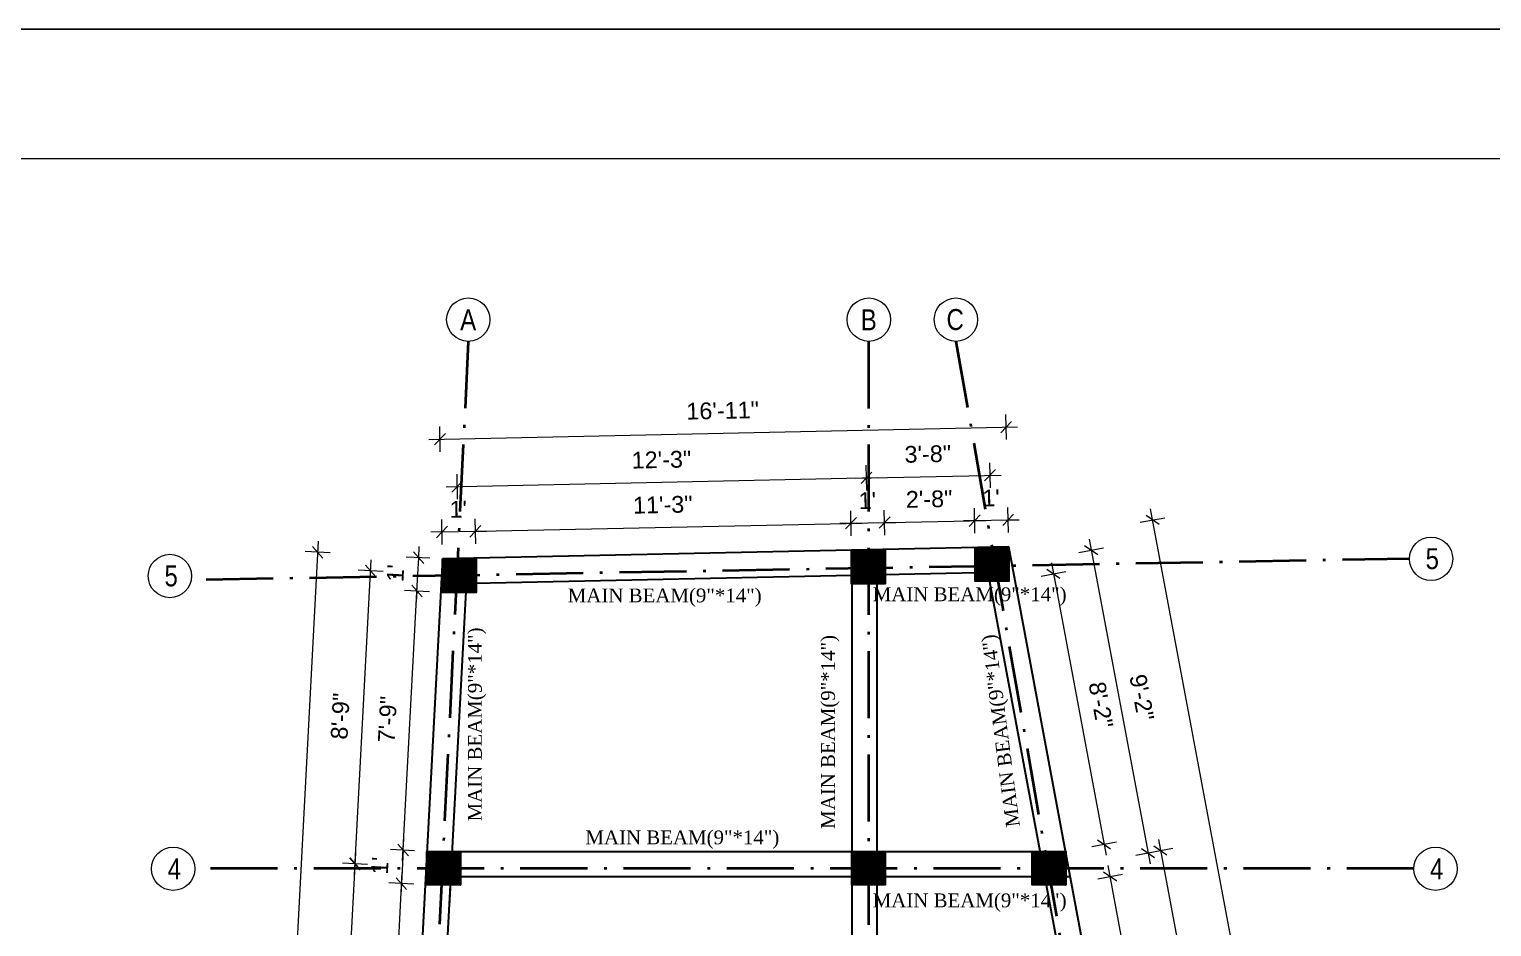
# Model space of a CAD drawing. Header units: inches. Extents: x 45643 to 70559, y -8725 to 1713.
# Drawn here: x 65100 to 65624, y -3561 to -3239 of the extents above; entities that cross this region are included whole.
import ezdxf

# ---------------------------------------------------------------- set-up
doc = ezdxf.new("R2010")
doc.units = ezdxf.units.IN
doc.header["$MEASUREMENT"] = 0
doc.linetypes.add('ACAD_ISO10W100', pattern=[18.5, 12, -3, 0.5, -3])
for name, color, linetype, lineweight in [('A-Wall', 250, 'Continuous', 40), ('A_Title Text', 105, 'Continuous', 60), ('ELE1', 3, 'Continuous', 9), ('ELEVATION', 6, 'Continuous', 30), ('Text', 7, 'Continuous', 9)]:
    doc.layers.add(name, color=color, linetype=linetype, lineweight=lineweight)
doc.styles.add('Arial', font='arial.ttf')
doc.styles.add('DIM', font='', dxfattribs={"height": 100})
doc.styles.get("Standard").update_dxf_attribs({"font": 'times.ttf'})
doc.styles.get('DIM').set_extended_font_data('VNI-Helve-Condense')
doc.dimstyles.new('Sudeep', dxfattribs={"dimtxt": 6, "dimasz": 4, "dimexe": 4.5, "dimexo": 4.5, "dimgap": 5, "dimtad": 1, "dimdec": 0, "dimlunit": 4, "dimtxsty": 'Arial', "dimblk": 'OBLIQUE', "dimcen": 250, "dimdle": 4, "dimclrd": 86, "dimclre": 5, "dimclrt": 1, "dimadec": 0, "dimazin": 0, "dimtfac": 1, "dimtdec": 0, "dimtix": 1, "dimtmove": 1, "dimatfit": 3, "dimldrblk": 'OBLIQUE', "dimfxl": 4.5, "dimfxlon": 1, "dimfrac": 2, "dimlwd": 15, "dimlwe": 13, "dimarcsym": 0})

# ---------------------------------------------------------------- blocks, each defined once
blk = doc.blocks.new('_Oblique')
at = {"color": 0, "linetype": 'ByBlock', "lineweight": -2}
blk.add_line((-0.5, -0.5), (0.5, 0.5), dxfattribs=at)
blk = doc.blocks.new('*D849')
at = {"layer": 'A_Title Text', "color": 5, "lineweight": 13, "transparency": 16777216}
for p, q in [((65247.9, -3423.88), (65247.71, -3414.88)), ((65259.9, -3423.63), (65259.71, -3414.63))]:
    blk.add_line(p, q, dxfattribs=at)
at = {"layer": 'A_Title Text', "color": 86, "lineweight": 15, "transparency": 16777216}
for p, q in [((65247.81, -3419.38), (65243.81, -3419.47)), ((65247.81, -3419.38), (65259.8, -3419.13)), ((65259.8, -3419.13), (65263.8, -3419.04))]:
    blk.add_line(p, q, dxfattribs=at)
at = {"layer": 'Defpoints', "color": 0, "transparency": 16777216}
for p in [(65259.8, -3419.13), (65248.01, -3429.03), (65260.01, -3428.78)]:
    blk.add_point(p, dxfattribs=at)
at = {"layer": 'A_Title Text', "color": 86, "lineweight": 15, "transparency": 16777216, "xscale": 4, "yscale": 4, "zscale": 4}
for p, rotation in [((65247.81, -3419.38), 1.219298693834059), ((65259.8, -3419.13), 181.219298693834)]:
    blk.add_blockref('_Oblique', p, dxfattribs=dict(at, rotation=rotation))
at = {"layer": 'A_Title Text', "color": 1, "transparency": 16777216, "insert": (65253.63, -3411.24), "char_height": 6, "attachment_point": 5, "rotation": 1.2193, "style": 'Arial'}
blk.add_mtext("1'", dxfattribs=at)
blk = doc.blocks.new('*D712')
at = {"layer": 'A_Title Text', "color": 5, "lineweight": 13, "transparency": 16777216}
for p, q in [((65259.9, -3423.63), (65259.71, -3414.63)), ((65394.42, -3420.76), (65394.23, -3411.77))]:
    blk.add_line(p, q, dxfattribs=at)
at = {"layer": 'A_Title Text', "color": 86, "lineweight": 15, "transparency": 16777216}
blk.add_line((65255.8, -3419.21), (65398.32, -3416.18), dxfattribs=at)
at = {"layer": 'Defpoints', "color": 0, "transparency": 16777216}
for p in [(65394.32, -3416.26), (65260.01, -3428.78), (65394.53, -3425.91)]:
    blk.add_point(p, dxfattribs=at)
at = {"layer": 'A_Title Text', "color": 86, "lineweight": 15, "transparency": 16777216, "xscale": 4, "yscale": 4, "zscale": 4}
for p, rotation in [((65394.32, -3416.26), 1.219298693827519), ((65259.8, -3419.13), 181.2192986938275)]:
    blk.add_blockref('_Oblique', p, dxfattribs=dict(at, rotation=rotation))
at = {"layer": 'A_Title Text', "color": 1, "transparency": 16777216, "insert": (65326.89, -3409.63), "char_height": 6, "attachment_point": 5, "rotation": 1.2193, "style": 'Arial'}
blk.add_mtext('11\'-3"', dxfattribs=at)
blk = doc.blocks.new('*D713')
at = {"layer": 'A_Title Text', "color": 5, "lineweight": 13, "transparency": 16777216}
for p, q in [((65394.42, -3420.76), (65394.23, -3411.77)), ((65406.42, -3420.51), (65406.23, -3411.51))]:
    blk.add_line(p, q, dxfattribs=at)
at = {"layer": 'A_Title Text', "color": 86, "lineweight": 15, "transparency": 16777216}
for p, q in [((65394.32, -3416.26), (65390.32, -3416.35)), ((65394.32, -3416.26), (65406.32, -3416.01)), ((65406.32, -3416.01), (65410.32, -3415.92))]:
    blk.add_line(p, q, dxfattribs=at)
at = {"layer": 'Defpoints', "color": 0, "transparency": 16777216}
for p in [(65406.32, -3416.01), (65394.53, -3425.91), (65406.53, -3425.66)]:
    blk.add_point(p, dxfattribs=at)
at = {"layer": 'A_Title Text', "color": 86, "lineweight": 15, "transparency": 16777216, "xscale": 4, "yscale": 4, "zscale": 4}
for p, rotation in [((65394.32, -3416.26), 1.219298693827504), ((65406.32, -3416.01), 181.2192986938275)]:
    blk.add_blockref('_Oblique', p, dxfattribs=dict(at, rotation=rotation))
at = {"layer": 'A_Title Text', "color": 1, "transparency": 16777216, "insert": (65400.15, -3408.13), "char_height": 6, "attachment_point": 5, "rotation": 1.2193, "style": 'Arial'}
blk.add_mtext("1'", dxfattribs=at)
blk = doc.blocks.new('*D714')
at = {"layer": 'A_Title Text', "color": 5, "lineweight": 13, "transparency": 16777216}
for p, q in [((65406.42, -3420.51), (65406.23, -3411.51)), ((65438.68, -3419.82), (65438.49, -3410.82))]:
    blk.add_line(p, q, dxfattribs=at)
at = {"layer": 'A_Title Text', "color": 86, "lineweight": 15, "transparency": 16777216}
blk.add_line((65402.32, -3416.09), (65442.59, -3415.24), dxfattribs=at)
at = {"layer": 'Defpoints', "color": 0, "transparency": 16777216}
for p in [(65438.59, -3415.32), (65438.79, -3424.97), (65406.53, -3425.66)]:
    blk.add_point(p, dxfattribs=at)
at = {"layer": 'A_Title Text', "color": 86, "lineweight": 15, "transparency": 16777216, "xscale": 4, "yscale": 4, "zscale": 4}
for p, rotation in [((65406.32, -3416.01), 181.2192986938275), ((65438.59, -3415.32), 1.219298693827519)]:
    blk.add_blockref('_Oblique', p, dxfattribs=dict(at, rotation=rotation))
at = {"layer": 'A_Title Text', "color": 1, "transparency": 16777216, "insert": (65422.28, -3407.6), "char_height": 6, "attachment_point": 5, "rotation": 1.2193, "style": 'Arial'}
blk.add_mtext('2\'-8"', dxfattribs=at)
blk = doc.blocks.new('*D715')
at = {"layer": 'A_Title Text', "color": 5, "lineweight": 13, "transparency": 16777216}
for p, q in [((65438.68, -3419.82), (65438.49, -3410.82)), ((65450.68, -3419.57), (65450.49, -3410.57))]:
    blk.add_line(p, q, dxfattribs=at)
at = {"layer": 'A_Title Text', "color": 86, "lineweight": 15, "transparency": 16777216}
for p, q in [((65438.59, -3415.32), (65450.59, -3415.07)), ((65450.59, -3415.07), (65454.59, -3414.98)), ((65438.59, -3415.32), (65434.59, -3415.41))]:
    blk.add_line(p, q, dxfattribs=at)
at = {"layer": 'Defpoints', "color": 0, "transparency": 16777216}
for p in [(65450.59, -3415.07), (65438.79, -3424.97), (65450.79, -3424.71)]:
    blk.add_point(p, dxfattribs=at)
at = {"layer": 'A_Title Text', "color": 86, "lineweight": 15, "transparency": 16777216, "xscale": 4, "yscale": 4, "zscale": 4}
for p, rotation in [((65438.59, -3415.32), 1.219298693827504), ((65450.59, -3415.07), 181.2192986938275)]:
    blk.add_blockref('_Oblique', p, dxfattribs=dict(at, rotation=rotation))
at = {"layer": 'A_Title Text', "color": 1, "transparency": 16777216, "insert": (65444.42, -3407.18), "char_height": 6, "attachment_point": 5, "rotation": 1.2193, "style": 'Arial'}
blk.add_mtext("1'", dxfattribs=at)
blk = doc.blocks.new('*D716')
at = {"layer": 'A_Title Text', "color": 5, "lineweight": 13, "transparency": 16777216}
for p, q in [((65253.43, -3407.61), (65253.24, -3398.62)), ((65399.94, -3404.49), (65399.75, -3395.5))]:
    blk.add_line(p, q, dxfattribs=at)
at = {"layer": 'A_Title Text', "color": 86, "lineweight": 15, "transparency": 16777216}
blk.add_line((65249.33, -3403.2), (65403.85, -3399.91), dxfattribs=at)
at = {"layer": 'Defpoints', "color": 0, "transparency": 16777216}
for p in [(65399.85, -3399.99), (65254.01, -3435.03), (65400.53, -3431.91)]:
    blk.add_point(p, dxfattribs=at)
at = {"layer": 'A_Title Text', "color": 86, "lineweight": 15, "transparency": 16777216, "xscale": 4, "yscale": 4, "zscale": 4}
for p, rotation in [((65399.85, -3399.99), 1.220127726830285), ((65253.33, -3403.11), 181.2201277268303)]:
    blk.add_blockref('_Oblique', p, dxfattribs=dict(at, rotation=rotation))
at = {"layer": 'A_Title Text', "color": 1, "transparency": 16777216, "insert": (65326.42, -3393.49), "char_height": 6, "attachment_point": 5, "rotation": 1.2201, "style": 'Arial'}
blk.add_mtext('12\'-3"', dxfattribs=at)
blk = doc.blocks.new('*D717')
at = {"layer": 'A_Title Text', "color": 86, "lineweight": 15, "transparency": 16777216}
blk.add_line((65395.85, -3400.08), (65448.11, -3398.97), dxfattribs=at)
at = {"layer": 'A_Title Text', "color": 5, "lineweight": 13, "transparency": 16777216}
for p, q in [((65399.94, -3404.49), (65399.75, -3395.5)), ((65444.21, -3403.55), (65444.02, -3394.55))]:
    blk.add_line(p, q, dxfattribs=at)
at = {"layer": 'Defpoints', "color": 0, "transparency": 16777216}
for p in [(65444.11, -3399.05), (65400.53, -3431.91), (65444.79, -3430.97)]:
    blk.add_point(p, dxfattribs=at)
at = {"layer": 'A_Title Text', "color": 86, "lineweight": 15, "transparency": 16777216, "xscale": 4, "yscale": 4, "zscale": 4}
for p, rotation in [((65399.85, -3399.99), 181.2201277268422), ((65444.11, -3399.05), 1.220127726842232)]:
    blk.add_blockref('_Oblique', p, dxfattribs=dict(at, rotation=rotation))
at = {"layer": 'A_Title Text', "color": 1, "transparency": 16777216, "insert": (65421.81, -3391.46), "char_height": 6, "attachment_point": 5, "rotation": 1.2201, "style": 'Arial'}
blk.add_mtext('3\'-8"', dxfattribs=at)
blk = doc.blocks.new('*D718')
at = {"layer": 'A_Title Text', "color": 5, "lineweight": 13, "transparency": 16777216}
for p, q in [((65449.98, -3386.31), (65449.79, -3377.31)), ((65247.19, -3390.62), (65247, -3381.62))]:
    blk.add_line(p, q, dxfattribs=at)
at = {"layer": 'A_Title Text', "color": 86, "lineweight": 15, "transparency": 16777216}
blk.add_line((65243.1, -3386.21), (65453.88, -3381.72), dxfattribs=at)
at = {"layer": 'Defpoints', "color": 0, "transparency": 16777216}
for p in [(65449.88, -3381.81), (65450.79, -3424.71), (65248.01, -3429.03)]:
    blk.add_point(p, dxfattribs=at)
at = {"layer": 'A_Title Text', "color": 86, "lineweight": 15, "transparency": 16777216, "xscale": 4, "yscale": 4, "zscale": 4}
for p, rotation in [((65449.88, -3381.81), 1.219298693351975), ((65247.1, -3386.12), 181.219298693352)]:
    blk.add_blockref('_Oblique', p, dxfattribs=dict(at, rotation=rotation))
at = {"layer": 'A_Title Text', "color": 1, "transparency": 16777216, "insert": (65348.32, -3375.9), "char_height": 6, "attachment_point": 5, "rotation": 1.2193, "style": 'Arial'}
blk.add_mtext('16\'-11"', dxfattribs=at)
blk = doc.blocks.new('*D851')
at = {"layer": 'A_Title Text', "color": 86, "lineweight": 15, "transparency": 16777216}
for p, q in [((65239.48, -3428.58), (65239.7, -3424.58)), ((65238.85, -3440.54), (65239.48, -3428.58)), ((65238.85, -3440.54), (65238.63, -3444.54))]:
    blk.add_line(p, q, dxfattribs=at)
at = {"layer": 'A_Title Text', "color": 5, "lineweight": 13, "transparency": 16777216}
for p, q in [((65243.52, -3428.79), (65234.99, -3428.34)), ((65243.34, -3440.78), (65234.35, -3440.3))]:
    blk.add_line(p, q, dxfattribs=at)
at = {"layer": 'Defpoints', "color": 0, "transparency": 16777216}
for p in [(65239.48, -3428.58), (65248.01, -3429.03), (65248.01, -3441.03)]:
    blk.add_point(p, dxfattribs=at)
at = {"layer": 'A_Title Text', "color": 86, "lineweight": 15, "transparency": 16777216, "xscale": 4, "yscale": 4, "zscale": 4}
for p, rotation in [((65239.48, -3428.58), 266.9515310706984), ((65238.85, -3440.54), 86.95153107069831)]:
    blk.add_blockref('_Oblique', p, dxfattribs=dict(at, rotation=rotation))
at = {"layer": 'A_Title Text', "color": 1, "transparency": 16777216, "insert": (65231.16, -3434.13), "char_height": 6, "attachment_point": 5, "rotation": 86.9515, "style": 'Arial'}
blk.add_mtext("1'", dxfattribs=at)
blk = doc.blocks.new('*D719')
at = {"layer": 'A_Title Text', "color": 86, "lineweight": 15, "transparency": 16777216}
blk.add_line((65203.5, -3422.65), (65185.21, -3766.08), dxfattribs=at)
at = {"layer": 'A_Title Text', "color": 5, "lineweight": 13, "transparency": 16777216}
for p, q in [((65207.78, -3426.89), (65198.79, -3426.41)), ((65189.91, -3762.33), (65180.93, -3761.85))]:
    blk.add_line(p, q, dxfattribs=at)
at = {"layer": 'Defpoints', "color": 0, "transparency": 16777216}
for p in [(65248.01, -3429.03), (65185.42, -3762.09), (65230.15, -3764.47)]:
    blk.add_point(p, dxfattribs=at)
at = {"layer": 'A_Title Text', "color": 86, "lineweight": 15, "transparency": 16777216, "xscale": 4, "yscale": 4, "zscale": 4}
for p, rotation in [((65203.28, -3426.65), 86.95153107106754), ((65185.42, -3762.09), 266.9515310710676)]:
    blk.add_blockref('_Oblique', p, dxfattribs=dict(at, rotation=rotation))
at = {"layer": 'A_Title Text', "color": 1, "transparency": 16777216, "insert": (65186.3, -3593.94), "char_height": 6, "attachment_point": 5, "rotation": 86.9515, "style": 'Arial'}
blk.add_mtext("28'", dxfattribs=at)
blk = doc.blocks.new('*D751')
at = {"layer": 'A_Title Text', "color": 5, "lineweight": 13, "transparency": 16777216}
for p, q in [((65497.91, -3415.9), (65506.75, -3414.25)), ((65572.67, -3815.66), (65581.52, -3814))]:
    blk.add_line(p, q, dxfattribs=at)
at = {"layer": 'A_Title Text', "color": 86, "lineweight": 15, "transparency": 16777216}
blk.add_line((65577.83, -3818.76), (65501.6, -3411.14), dxfattribs=at)
at = {"layer": 'Defpoints', "color": 0, "transparency": 16777216}
for p in [(65502.33, -3415.08), (65450.79, -3424.71), (65525.55, -3824.47)]:
    blk.add_point(p, dxfattribs=at)
at = {"layer": 'A_Title Text', "color": 86, "lineweight": 15, "transparency": 16777216, "xscale": 4, "yscale": 4, "zscale": 4}
for p, rotation in [((65502.33, -3415.08), 100.5933034571072), ((65577.1, -3814.83), 280.5933034571073)]:
    blk.add_blockref('_Oblique', p, dxfattribs=dict(at, rotation=rotation))
at = {"layer": 'A_Title Text', "color": 1, "transparency": 16777216, "insert": (65547.64, -3613.47), "char_height": 6, "attachment_point": 5, "rotation": 280.5933, "style": 'Arial'}
blk.add_mtext('33\'-11"', dxfattribs=at)
blk = doc.blocks.new('*D1052')
at = {"layer": 'A_Title Text', "color": 86, "lineweight": 15, "transparency": 16777216}
blk.add_line((65466.07, -3430.47), (65485.68, -3535.13), dxfattribs=at)
at = {"layer": 'A_Title Text', "color": 5, "lineweight": 13, "transparency": 16777216}
for p, q in [((65462.38, -3435.23), (65471.23, -3433.57)), ((65480.52, -3532.03), (65489.37, -3530.37))]:
    blk.add_line(p, q, dxfattribs=at)
at = {"layer": 'Defpoints', "color": 0, "transparency": 16777216}
for p in [(65453.09, -3436.97), (65471.19, -3533.78), (65484.95, -3531.2)]:
    blk.add_point(p, dxfattribs=at)
at = {"layer": 'A_Title Text', "color": 86, "lineweight": 15, "transparency": 16777216, "xscale": 4, "yscale": 4, "zscale": 4}
for p, rotation in [((65466.8, -3434.4), 100.6171471808395), ((65484.95, -3531.2), 280.6171471808395)]:
    blk.add_blockref('_Oblique', p, dxfattribs=dict(at, rotation=rotation))
at = {"layer": 'A_Title Text', "color": 1, "transparency": 16777216, "insert": (65483.8, -3481.31), "char_height": 6, "attachment_point": 5, "rotation": 280.6171, "style": 'Arial'}
blk.add_mtext('8\'-2"', dxfattribs=at)
blk = doc.blocks.new('*D1053')
at = {"layer": 'A_Title Text', "color": 5, "lineweight": 13, "transparency": 16777216}
for p, q in [((65475.9, -3426.76), (65484.74, -3425.1)), ((65496.29, -3535.16), (65505.14, -3533.5))]:
    blk.add_line(p, q, dxfattribs=at)
at = {"layer": 'A_Title Text', "color": 86, "lineweight": 15, "transparency": 16777216}
blk.add_line((65479.58, -3422), (65501.46, -3538.26), dxfattribs=at)
at = {"layer": 'Defpoints', "color": 0, "transparency": 16777216}
for p in [(65450.79, -3431.49), (65500.72, -3534.33), (65471.19, -3539.89)]:
    blk.add_point(p, dxfattribs=at)
at = {"layer": 'A_Title Text', "color": 86, "lineweight": 15, "transparency": 16777216, "xscale": 4, "yscale": 4, "zscale": 4}
for p, rotation in [((65480.32, -3425.93), 100.6559947049612), ((65500.72, -3534.33), 280.6559947049612)]:
    blk.add_blockref('_Oblique', p, dxfattribs=dict(at, rotation=rotation))
at = {"layer": 'A_Title Text', "color": 1, "transparency": 16777216, "insert": (65498.44, -3478.64), "char_height": 6, "attachment_point": 5, "rotation": 280.656, "style": 'Arial'}
blk.add_mtext('9\'-2"', dxfattribs=at)
blk = doc.blocks.new('*D1051')
at = {"layer": 'A_Title Text', "color": 86, "lineweight": 15, "transparency": 16777216}
blk.add_line((65507.93, -3653.81), (65486.38, -3538.86), dxfattribs=at)
at = {"layer": 'A_Title Text', "color": 5, "lineweight": 13, "transparency": 16777216}
for p, q in [((65482.7, -3543.62), (65491.54, -3541.96)), ((65502.77, -3650.71), (65511.62, -3649.05))]:
    blk.add_line(p, q, dxfattribs=at)
at = {"layer": 'Defpoints', "color": 0, "transparency": 16777216}
for p in [(65471.19, -3545.78), (65487.12, -3542.79), (65493.39, -3652.47)]:
    blk.add_point(p, dxfattribs=at)
at = {"layer": 'A_Title Text', "color": 86, "lineweight": 15, "transparency": 16777216, "xscale": 4, "yscale": 4, "zscale": 4}
for p, rotation in [((65487.12, -3542.79), 100.6171471808395), ((65507.2, -3649.88), 280.6171471808395)]:
    blk.add_blockref('_Oblique', p, dxfattribs=dict(at, rotation=rotation))
at = {"layer": 'A_Title Text', "color": 1, "transparency": 16777216, "insert": (65505.08, -3594.85), "char_height": 6, "attachment_point": 5, "rotation": 280.6171, "style": 'Arial'}
blk.add_mtext('9\'-1"', dxfattribs=at)
blk = doc.blocks.new('*D1054')
at = {"layer": 'A_Title Text', "color": 86, "lineweight": 15, "transparency": 16777216}
blk.add_line((65504.4, -3529.57), (65528.19, -3655.99), dxfattribs=at)
at = {"layer": 'A_Title Text', "color": 5, "lineweight": 13, "transparency": 16777216}
for p, q in [((65500.72, -3534.33), (65509.56, -3532.67)), ((65523.03, -3652.89), (65531.87, -3651.23))]:
    blk.add_line(p, q, dxfattribs=at)
at = {"layer": 'Defpoints', "color": 0, "transparency": 16777216}
for p in [(65471.19, -3539.89), (65527.45, -3652.06), (65493.39, -3658.47)]:
    blk.add_point(p, dxfattribs=at)
at = {"layer": 'A_Title Text', "color": 86, "lineweight": 15, "transparency": 16777216, "xscale": 4, "yscale": 4, "zscale": 4}
for p, rotation in [((65505.14, -3533.5), 100.655994704964), ((65527.45, -3652.06), 280.655994704964)]:
    blk.add_blockref('_Oblique', p, dxfattribs=dict(at, rotation=rotation))
at = {"layer": 'A_Title Text', "color": 1, "transparency": 16777216, "insert": (65524.22, -3591.29), "char_height": 6, "attachment_point": 5, "rotation": 280.656, "style": 'Arial'}
blk.add_mtext('10\'-1"', dxfattribs=at)
blk = doc.blocks.new('*D1064')
at = {"layer": 'A_Title Text', "color": 86, "lineweight": 15, "transparency": 16777216}
blk.add_line((65233.69, -3537.32), (65239.06, -3436.55), dxfattribs=at)
at = {"layer": 'A_Title Text', "color": 5, "lineweight": 13, "transparency": 16777216}
for p, q in [((65243.34, -3440.78), (65234.35, -3440.3)), ((65237.94, -3533.54), (65229.41, -3533.08))]:
    blk.add_line(p, q, dxfattribs=at)
at = {"layer": 'Defpoints', "color": 0, "transparency": 16777216}
for p in [(65238.85, -3440.54), (65248.01, -3441.03), (65242.43, -3533.78)]:
    blk.add_point(p, dxfattribs=at)
at = {"layer": 'A_Title Text', "color": 86, "lineweight": 15, "transparency": 16777216, "xscale": 4, "yscale": 4, "zscale": 4}
for p, rotation in [((65238.85, -3440.54), 86.95153107069723), ((65233.9, -3533.32), 266.9515310706972)]:
    blk.add_blockref('_Oblique', p, dxfattribs=dict(at, rotation=rotation))
at = {"layer": 'A_Title Text', "color": 1, "transparency": 16777216, "insert": (65228.32, -3486.5), "char_height": 6, "attachment_point": 5, "rotation": 86.9515, "style": 'Arial'}
blk.add_mtext('7\'-9"', dxfattribs=at)
blk = doc.blocks.new('*D1057')
at = {"layer": 'A_Title Text', "color": 86, "lineweight": 15, "transparency": 16777216}
blk.add_line((65216.46, -3542.22), (65222.47, -3429.35), dxfattribs=at)
at = {"layer": 'A_Title Text', "color": 5, "lineweight": 13, "transparency": 16777216}
for p, q in [((65226.75, -3433.58), (65217.77, -3433.1)), ((65221.17, -3538.46), (65212.18, -3537.98))]:
    blk.add_line(p, q, dxfattribs=at)
at = {"layer": 'Defpoints', "color": 0, "transparency": 16777216}
for p in [(65222.26, -3433.34), (65254.01, -3435.03), (65247.9, -3539.89)]:
    blk.add_point(p, dxfattribs=at)
at = {"layer": 'A_Title Text', "color": 86, "lineweight": 15, "transparency": 16777216, "xscale": 4, "yscale": 4, "zscale": 4}
for p, rotation in [((65222.26, -3433.34), 86.95153107069723), ((65216.67, -3538.22), 266.9515310706972)]:
    blk.add_blockref('_Oblique', p, dxfattribs=dict(at, rotation=rotation))
at = {"layer": 'A_Title Text', "color": 1, "transparency": 16777216, "insert": (65211.41, -3485.35), "char_height": 6, "attachment_point": 5, "rotation": 86.9515, "style": 'Arial'}
blk.add_mtext('8\'-9"', dxfattribs=at)
blk = doc.blocks.new('*D1059')
at = {"layer": 'A_Title Text', "color": 86, "lineweight": 15, "transparency": 16777216}
blk.add_line((65216.89, -3534.23), (65210.12, -3661.22), dxfattribs=at)
at = {"layer": 'A_Title Text', "color": 5, "lineweight": 13, "transparency": 16777216}
for p, q in [((65221.17, -3538.46), (65212.18, -3537.98)), ((65214.83, -3657.46), (65205.84, -3656.98))]:
    blk.add_line(p, q, dxfattribs=at)
at = {"layer": 'Defpoints', "color": 0, "transparency": 16777216}
for p in [(65247.9, -3539.89), (65210.34, -3657.22), (65235.79, -3658.58)]:
    blk.add_point(p, dxfattribs=at)
at = {"layer": 'A_Title Text', "color": 86, "lineweight": 15, "transparency": 16777216, "xscale": 4, "yscale": 4, "zscale": 4}
for p, rotation in [((65216.67, -3538.22), 86.95153107069719), ((65210.34, -3657.22), 266.9515310706972)]:
    blk.add_blockref('_Oblique', p, dxfattribs=dict(at, rotation=rotation))
at = {"layer": 'A_Title Text', "color": 1, "transparency": 16777216, "insert": (65205.45, -3597.29), "char_height": 6, "attachment_point": 5, "rotation": 86.9515, "style": 'Arial'}
blk.add_mtext('9\'-11"', dxfattribs=at)
blk = doc.blocks.new('*D1060')
at = {"layer": 'A_Title Text', "color": 86, "lineweight": 15, "transparency": 16777216}
for p, q in [((65233.9, -3533.32), (65234.12, -3529.33)), ((65233.9, -3533.32), (65233.27, -3545.29)), ((65233.27, -3545.29), (65233.05, -3549.28))]:
    blk.add_line(p, q, dxfattribs=at)
at = {"layer": 'A_Title Text', "color": 5, "lineweight": 13, "transparency": 16777216}
for p, q in [((65237.94, -3533.54), (65229.41, -3533.08)), ((65237.76, -3545.53), (65228.77, -3545.05))]:
    blk.add_line(p, q, dxfattribs=at)
at = {"layer": 'Defpoints', "color": 0, "transparency": 16777216}
for p in [(65242.43, -3533.78), (65233.27, -3545.29), (65242.43, -3545.78)]:
    blk.add_point(p, dxfattribs=at)
at = {"layer": 'A_Title Text', "color": 86, "lineweight": 15, "transparency": 16777216, "xscale": 4, "yscale": 4, "zscale": 4}
for p, rotation in [((65233.9, -3533.32), 266.9515310706972), ((65233.27, -3545.29), 86.95153107069723)]:
    blk.add_blockref('_Oblique', p, dxfattribs=dict(at, rotation=rotation))
at = {"layer": 'A_Title Text', "color": 1, "transparency": 16777216, "insert": (65225.58, -3538.88), "char_height": 6, "attachment_point": 5, "rotation": 86.9515, "style": 'Arial'}
blk.add_mtext("1'", dxfattribs=at)
blk = doc.blocks.new('*D1061')
at = {"layer": 'A_Title Text', "color": 86, "lineweight": 15, "transparency": 16777216}
blk.add_line((65233.48, -3541.3), (65227.37, -3656.01), dxfattribs=at)
at = {"layer": 'A_Title Text', "color": 5, "lineweight": 13, "transparency": 16777216}
for p, q in [((65237.76, -3545.53), (65228.77, -3545.05)), ((65231.62, -3652.23), (65223.09, -3651.78))]:
    blk.add_line(p, q, dxfattribs=at)
at = {"layer": 'Defpoints', "color": 0, "transparency": 16777216}
for p in [(65242.43, -3545.78), (65227.58, -3652.02), (65236.11, -3652.47)]:
    blk.add_point(p, dxfattribs=at)
at = {"layer": 'A_Title Text', "color": 86, "lineweight": 15, "transparency": 16777216, "xscale": 4, "yscale": 4, "zscale": 4}
for p, rotation in [((65233.27, -3545.29), 86.95153107069719), ((65227.58, -3652.02), 266.9515310706972)]:
    blk.add_blockref('_Oblique', p, dxfattribs=dict(at, rotation=rotation))
at = {"layer": 'A_Title Text', "color": 1, "transparency": 16777216, "insert": (65222.37, -3598.22), "char_height": 6, "attachment_point": 5, "rotation": 86.9515, "style": 'Arial'}
blk.add_mtext('8\'-11"', dxfattribs=at)

msp = doc.modelspace()

# ---------------------------------------------------------------- hatches: boundary and pattern name
at = {"layer": 'ELEVATION'}
h = msp.add_hatch(dxfattribs=at)
h.set_pattern_fill('ANSI31', color=256)
h.set_pattern_definition([(45, (38430.46907, 12865.59764), (-0.08838834765, 0.08838834765), [])])
h.paths.add_polyline_path([(65450.794, -3424.97), (65438.794, -3424.97), (65438.794, -3436.97), (65450.794, -3436.97)])
h = msp.add_hatch(dxfattribs=at)
h.set_pattern_fill('ANSI31', color=256)
h.set_pattern_definition([(45, (38239.687, 12861.53658), (-0.08838834765, 0.08838834765), [])])
h.paths.add_polyline_path([(65260.012, -3429.031), (65248.012, -3429.031), (65248.012, -3441.031), (65260.012, -3441.031)])
h = msp.add_hatch(dxfattribs=at)
h.set_pattern_fill('ANSI31', color=256)
h.set_pattern_definition([(45, (38386.20137, 12864.65711), (-0.08838834765, 0.08838834765), [])])
h.paths.add_polyline_path([(65406.526, -3425.91), (65394.526, -3425.91), (65394.526, -3437.91), (65406.526, -3437.91)])
h = msp.add_hatch(dxfattribs=at)
h.set_pattern_fill('ANSI31', color=256)
h.set_pattern_definition([(45, (38234.10858, 12756.7895), (-0.08838834765, 0.08838834765), [])])
h.paths.add_polyline_path([(65254.434, -3533.778), (65242.434, -3533.778), (65242.434, -3545.778), (65254.434, -3545.778)])
h = msp.add_hatch(dxfattribs=at)
h.set_pattern_fill('ANSI31', color=256)
h.set_pattern_definition([(45, (38386.26767, 12756.7895), (-0.08838834765, 0.08838834765), [])])
h.paths.add_polyline_path([(65406.593, -3533.778), (65394.593, -3533.778), (65394.593, -3545.778), (65406.593, -3545.778)])
h = msp.add_hatch(dxfattribs=at)
h.set_pattern_fill('ANSI31', color=256)
h.set_pattern_definition([(45, (38450.865, 12756.7895), (-0.08838834765, 0.08838834765), [])])
h.paths.add_polyline_path([(65471.19, -3533.778), (65459.19, -3533.778), (65459.19, -3545.778), (65471.19, -3545.778)])

# ---------------------------------------------------------------- linework, layer by layer
at = {"layer": 'A-Wall', "color": 6, "linetype": 'ACAD_ISO10W100', "ltscale": 2}
for p, q in [((65257.248, -3351.093), (65230.91, -3883.208)), ((65400.593, -3351.093), (65400.593, -3560.751)), ((65431.891, -3351.093), (65475.845, -3602.751)), ((65594.295, -3428.978), (65158.011, -3436.604)), ((65595.877, -3539.885), (65159.291, -3539.885))]:
    msp.add_line(p, q, dxfattribs=at)
at = {"layer": 'Defpoints'}
msp.add_lwpolyline([(66616.618, -3239.316), (63439.018, -3239.316), (63439.018, -5487.285), (66616.618, -5487.285)], close=True, dxfattribs=at)
at = {"layer": 'ELE1'}
msp.add_lwpolyline([(63485.335, -3285.634), (66570.3, -3285.634), (66570.3, -5440.967), (63485.335, -5440.967)], close=True, dxfattribs=at)
at = {"layer": 'ELEVATION'}
for p, q in [((65450.794, -3424.715), (65248.012, -3429.031)), ((65450.794, -3424.97), (65450.794, -3424.715)), ((65525.553, -3824.47), (65450.794, -3424.715)), ((65248.012, -3429.031), (65230.148, -3764.47)), ((65256.999, -3429.509), (65239.135, -3764.949)), ((65260.012, -3429.031), (65260.007, -3428.775)), ((65406.526, -3425.91), (65406.526, -3425.657)), ((65514.137, -3812.39), (65441.947, -3426.369)), ((65450.986, -3433.713), (65248.204, -3438.029)), ((65394.593, -3434.913), (65394.593, -3824.47)), ((65403.593, -3434.721), (65403.593, -3824.47)), ((65250.967, -3533.778), (65471.19, -3533.778)), ((65242.434, -3536.778), (65242.434, -3545.778)), ((65394.593, -3536.778), (65394.593, -3545.778)), ((65459.19, -3536.778), (65459.19, -3545.778)), ((65250.967, -3542.778), (65250.409, -3553.251)), ((65250.967, -3542.778), (65472.873, -3542.778))]:
    msp.add_line(p, q, dxfattribs=at)
for points in [[(65438.794, -3424.97), (65450.794, -3424.97), (65450.794, -3436.97), (65438.794, -3436.97)], [(65248.012, -3429.031), (65260.012, -3429.031), (65260.012, -3441.031), (65248.012, -3441.031)], [(65394.526, -3425.91), (65406.526, -3425.91), (65406.526, -3437.91), (65394.526, -3437.91)], [(65242.434, -3533.778), (65254.434, -3533.778), (65254.434, -3545.778), (65242.434, -3545.778)], [(65394.593, -3533.778), (65406.593, -3533.778), (65406.593, -3545.778), (65394.593, -3545.778)], [(65459.19, -3533.778), (65471.19, -3533.778), (65471.19, -3545.778), (65459.19, -3545.778)]]:
    msp.add_lwpolyline(points, close=True, dxfattribs=at)
at = {"layer": 'Text', "ltscale": 0.5}
for centre in [(65257.248, -3343.328), (65400.713, -3343.329), (65431.891, -3343.328), (65602.06, -3428.978), (65150.386, -3435.138), (65151.528, -3539.992), (65603.64, -3539.992)]:
    msp.add_circle(centre, 7.764, dxfattribs=at)

# ---------------------------------------------------------------- texts
at = {"layer": 'Text', "ltscale": 0.5, "char_height": 7.5, "width": 853.30779, "attachment_point": 9, "style": 'DIM'}
for s, insert in [('A', (65260.07, -3347.14)), ('B', (65403.535, -3347.141)), ('C', (65434.714, -3347.14)), ('5', (65604.882, -3432.79)), ('5', (65153.209, -3438.95)), ('4', (65154.35, -3543.804)), ('4', (65606.463, -3543.804))]:
    msp.add_mtext(s, dxfattribs=dict(at, insert=insert))
at = {"layer": 'Text', "color": 2, "char_height": 4.94978, "width": 273.15765, "attachment_point": 1}
for insert in [(65285.374, -3439.624), (65394.593, -3439.207), (65291.696, -3526.28), (65394.593, -3548.847)]:
    msp.add_mtext('\\pi7.488;MAIN BEAM(9"*14")', dxfattribs=dict(at, insert=insert))
for insert, rotation in [((65257.134, -3530.513), 90), ((65383.615, -3533.201), 90), ((65450.842, -3532.77), 97.35202)]:
    msp.add_mtext('\\pi7.488;MAIN BEAM(9"*14")', dxfattribs=dict(at, insert=insert, rotation=rotation))

# ---------------------------------------------------------------- dimensions: what is measured, and where the dimension line sits
at = {"layer": 'A_Title Text'}
for p1, p2, distance, picture, middle in [((65248.012, -3429.031), (65450.794, -3424.715), 42.918, '*D718', (65348.318, -3375.903)), ((65254.012, -3435.031), (65400.526, -3431.91), 31.923, '*D716', (65326.418, -3393.491)), ((65248.012, -3429.031), (65260.007, -3428.775), 9.65, '*D849', (65253.633, -3411.245)), ((65525.553, -3824.47), (65450.789, -3424.715), -52.436, '*D751', (65547.641, -3613.47)), ((65248.012, -3429.031), (65230.148, -3764.47), -44.792, '*D719', (65186.3, -3593.94)), ((65450.794, -3431.486), (65471.19, -3539.885), 30.045, '*D1053', (65498.443, -3478.639))]:
    dim = msp.add_aligned_dim(p1=p1, p2=p2, distance=distance, dimstyle='Sudeep', dxfattribs=at)
    dim.commit()
    dim.dimension.update_dxf_attribs({"geometry": picture, "text_midpoint": middle})
for base, p1, p2, angle, picture, middle in [((65444.114, -3399.051), (65400.526, -3431.91), (65444.794, -3430.97), 181.22013, '*D717', (65421.809, -3391.459)), ((65406.321, -3416.009), (65394.526, -3425.912), (65406.526, -3425.657), 181.2193, '*D713', (65400.151, -3408.126)), ((65438.589, -3415.322), (65406.526, -3425.657), (65438.794, -3424.97), 181.2193, '*D714', (65422.283, -3407.604)), ((65450.589, -3415.067), (65438.794, -3424.97), (65450.794, -3424.715), 181.2193, '*D715', (65444.418, -3407.184)), ((65394.321, -3416.265), (65260.007, -3428.775), (65394.526, -3425.912), 181.2193, '*D712', (65326.89, -3409.633)), ((65239.483, -3428.576), (65248.012, -3441.031), (65248.012, -3429.031), 266.95153, '*D851', (65231.163, -3434.133)), ((65222.259, -3433.34), (65247.903, -3539.885), (65254.012, -3435.031), 266.95153, '*D1057', (65211.415, -3485.352)), ((65484.948, -3531.199), (65453.086, -3436.97), (65471.19, -3533.778), 100.61715, '*D1052', (65483.8, -3481.313)), ((65238.845, -3440.543), (65242.434, -3533.778), (65248.012, -3441.031), 266.95153, '*D1064', (65228.323, -3486.504)), ((65233.267, -3545.29), (65242.434, -3533.778), (65242.434, -3545.778), 266.95153, '*D1060', (65225.585, -3538.88)), ((65527.448, -3652.062), (65471.19, -3539.885), (65493.387, -3658.47), 100.65599, '*D1054', (65524.218, -3591.288)), ((65210.336, -3657.222), (65247.903, -3539.885), (65235.787, -3658.578), 266.95153, '*D1059', (65205.453, -3597.293)), ((65487.121, -3542.791), (65493.387, -3652.47), (65471.19, -3545.778), 100.61715, '*D1051', (65505.084, -3594.851)), ((65227.583, -3652.016), (65242.434, -3545.778), (65236.113, -3652.47), 266.95153, '*D1061', (65222.373, -3598.224))]:
    dim = msp.add_linear_dim(base=base, p1=p1, p2=p2, angle=angle, dimstyle='Sudeep', dxfattribs=at)
    dim.commit()
    dim.dimension.update_dxf_attribs({"geometry": picture, "text_midpoint": middle})

doc.saveas('drawing.dxf')
